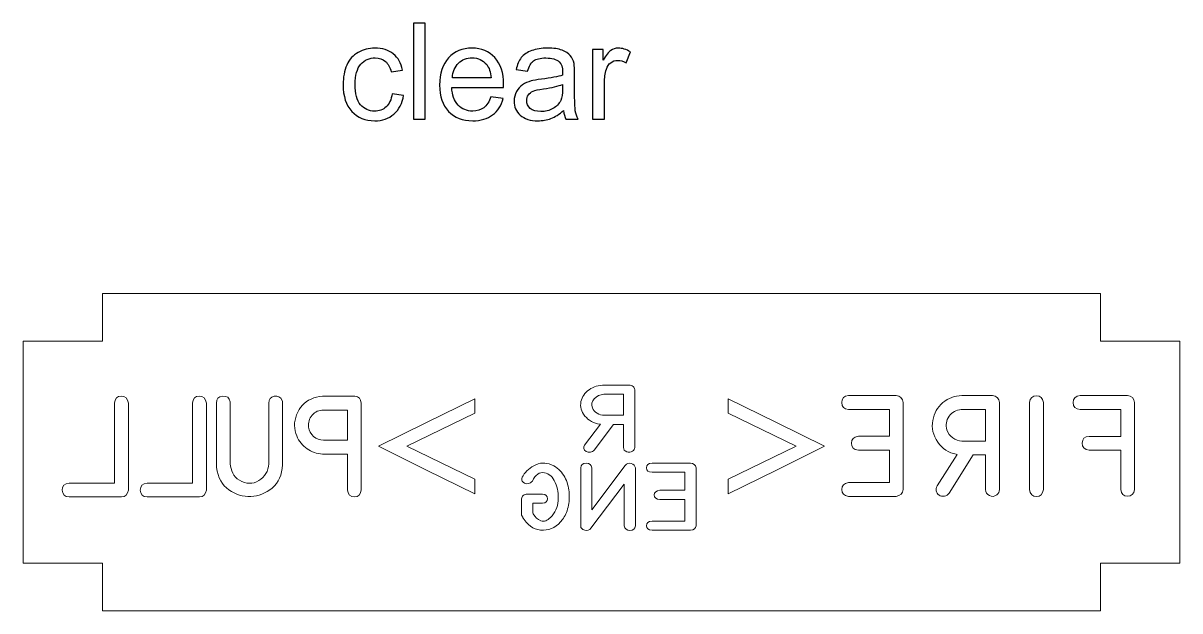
# Model space of a CAD drawing. Header units: millimetres. Extents: x -359 to 31, y -428 to 533.
# Drawn here: x -220.8 to -147.8, y -381.9 to -344.9 of the extents above; entities that cross this region are included whole.
import ezdxf

# ---------------------------------------------------------------- set-up
doc = ezdxf.new("R2010")
doc.units = ezdxf.units.MM
doc.header["$MEASUREMENT"] = 0
doc.layers.add('Cut', color=7, linetype='Continuous')
doc.layers.add('Engrave', color=7, linetype='Continuous')
doc.layers.add('Guides', color=7, linetype='Continuous', plot=False)

msp = doc.modelspace()

# ---------------------------------------------------------------- linework, layer by layer
at = {"layer": 'Cut', "color": 250, "lineweight": 9}
msp.add_open_spline([(-220.8202, -364.9085), (-220.8202, -364.9085), (-220.8202, -378.9085), (-220.8202, -378.9085), (-220.8202, -378.9085), (-220.8202, -378.9085), (-215.8202, -378.9085), (-215.8202, -378.9085), (-215.8202, -378.9085), (-215.8202, -378.9085), (-215.8202, -381.9085), (-215.8202, -381.9085), (-215.8202, -381.9085), (-215.8202, -381.9085), (-152.8202, -381.9085), (-152.8202, -381.9085), (-152.8202, -381.9085), (-152.8202, -381.9085), (-152.8202, -378.9085), (-152.8202, -378.9085), (-152.8202, -378.9085), (-152.8202, -378.9085), (-147.8202, -378.9085), (-147.8202, -378.9085), (-147.8202, -378.9085), (-147.8202, -378.9085), (-147.8202, -364.9085), (-147.8202, -364.9085), (-147.8202, -364.9085), (-147.8202, -364.9085), (-152.8202, -364.9085), (-152.8202, -364.9085), (-152.8202, -364.9085), (-152.8202, -364.9085), (-152.8202, -361.9085), (-152.8202, -361.9085), (-152.8202, -361.9085), (-152.8202, -361.9085), (-215.8202, -361.9085), (-215.8202, -361.9085), (-215.8202, -361.9085), (-215.8202, -361.9085), (-215.8202, -364.9085), (-215.8202, -364.9085), (-215.8202, -364.9085), (-215.8202, -364.9085), (-220.8202, -364.9085), (-220.8202, -364.9085)], degree=3, knots=[0, 0, 0, 0, 0.0769231, 0.0769231, 0.0769231, 0.0769231, 0.1538462, 0.1538462, 0.1538462, 0.1538462, 0.2307692, 0.2307692, 0.2307692, 0.2307692, 0.3076923, 0.3076923, 0.3076923, 0.3076923, 0.3846154, 0.3846154, 0.3846154, 0.3846154, 0.4615385, 0.4615385, 0.4615385, 0.4615385, 0.5384615, 0.5384615, 0.5384615, 0.5384615, 0.6153846, 0.6153846, 0.6153846, 0.6153846, 0.6923077, 0.6923077, 0.6923077, 0.6923077, 0.7692308, 0.7692308, 0.7692308, 0.7692308, 0.8461538, 0.8461538, 0.8461538, 0.8461538, 1, 1, 1, 1], dxfattribs=at)
at = {"layer": 'Engrave', "color": 240, "lineweight": 9}
for points, knots in [([(-185.3839, -371.4598), (-185.4906, -371.6157), (-185.4607, -371.7462), (-185.2943, -371.8528), (-185.2943, -371.8528), (-185.2139, -371.8993), (-185.1216, -371.9156), (-185.0175, -371.9), (-185.0175, -371.9), (-184.9133, -371.8852), (-184.8373, -371.8422), (-184.7886, -371.7723), (-184.7886, -371.7723), (-184.7886, -371.7723), (-183.5552, -370.1616), (-183.5552, -370.1616), (-183.5552, -370.1616), (-183.5552, -370.1616), (-182.9291, -370.1616), (-182.9291, -370.1616), (-182.9291, -370.1616), (-182.9291, -370.1616), (-182.9291, -371.6171), (-182.9291, -371.6171), (-182.9291, -371.6171), (-182.9291, -371.7371), (-182.8634, -371.8231), (-182.7318, -371.8768), (-182.7318, -371.8768), (-182.5993, -371.9297), (-182.4763, -371.9198), (-182.3611, -371.8464), (-182.3611, -371.8464), (-182.2697, -371.79), (-182.2235, -371.7138), (-182.2235, -371.6171), (-182.2235, -371.6171), (-182.2235, -371.6171), (-182.2235, -367.9645), (-182.2235, -367.9645), (-182.2235, -367.9645), (-182.2235, -367.8847), (-182.2577, -367.8163), (-182.3252, -367.7599), (-182.3252, -367.7599), (-182.3927, -367.7034), (-182.4755, -367.6752), (-182.5738, -367.6752), (-182.5738, -367.6752), (-182.5738, -367.6752), (-184.1275, -367.6752), (-184.1275, -367.6752), (-184.1275, -367.6752), (-184.5016, -367.6752), (-184.8261, -367.7733), (-185.1012, -367.9694), (-185.1012, -367.9694), (-185.3762, -368.1663), (-185.5479, -368.4153), (-185.6145, -368.7173), (-185.6145, -368.7173), (-185.6846, -369.0411), (-185.6018, -369.3438), (-185.3651, -369.6253), (-185.3651, -369.6253), (-185.1294, -369.9076), (-184.8158, -370.0783), (-184.4255, -370.139), (-184.4255, -370.139), (-184.4255, -370.139), (-184.3777, -370.1453), (-184.3777, -370.1453), (-184.3777, -370.1453), (-184.3777, -370.1453), (-185.3839, -371.4598), (-185.3839, -371.4598)], [0, 0, 0, 0, 0.05, 0.05, 0.05, 0.05, 0.1, 0.1, 0.1, 0.1, 0.15, 0.15, 0.15, 0.15, 0.2, 0.2, 0.2, 0.2, 0.25, 0.25, 0.25, 0.25, 0.3, 0.3, 0.3, 0.3, 0.35, 0.35, 0.35, 0.35, 0.4, 0.4, 0.4, 0.4, 0.45, 0.45, 0.45, 0.45, 0.5, 0.5, 0.5, 0.5, 0.55, 0.55, 0.55, 0.55, 0.6, 0.6, 0.6, 0.6, 0.65, 0.65, 0.65, 0.65, 0.7, 0.7, 0.7, 0.7, 0.75, 0.75, 0.75, 0.75, 0.8, 0.8, 0.8, 0.8, 0.85, 0.85, 0.85, 0.85, 0.9, 0.9, 0.9, 0.9, 1, 1, 1, 1]), ([(-214.6201, -374.7274), (-214.3661, -374.7104), (-214.219, -374.5676), (-214.1798, -374.2966), (-214.1798, -374.2966), (-214.1798, -374.2966), (-214.1798, -368.8145), (-214.1798, -368.8145), (-214.1798, -368.8145), (-214.2232, -368.5171), (-214.3745, -368.371), (-214.6328, -368.3753), (-214.6328, -368.3753), (-214.891, -368.3805), (-215.0318, -368.5277), (-215.054, -368.8145), (-215.054, -368.8145), (-215.054, -368.8145), (-215.054, -373.8617), (-215.054, -373.8617), (-215.054, -373.8617), (-215.054, -373.8617), (-217.9157, -373.8595), (-217.9157, -373.8595), (-217.9157, -373.8595), (-218.2099, -373.8923), (-218.3549, -374.0405), (-218.3518, -374.304), (-218.3518, -374.304), (-218.3486, -374.5676), (-218.2025, -374.7083), (-217.9125, -374.7274), (-217.9125, -374.7274), (-217.9125, -374.7274), (-214.6201, -374.7274), (-214.6201, -374.7274)], [0, 0, 0, 0, 0.1, 0.1, 0.1, 0.1, 0.2, 0.2, 0.2, 0.2, 0.3, 0.3, 0.3, 0.3, 0.4, 0.4, 0.4, 0.4, 0.5, 0.5, 0.5, 0.5, 0.6, 0.6, 0.6, 0.6, 0.7, 0.7, 0.7, 0.7, 0.8, 0.8, 0.8, 0.8, 1, 1, 1, 1]), ([(-209.6936, -374.7274), (-209.4396, -374.7104), (-209.2925, -374.5676), (-209.2533, -374.2966), (-209.2533, -374.2966), (-209.2533, -374.2966), (-209.2533, -368.8145), (-209.2533, -368.8145), (-209.2533, -368.8145), (-209.2967, -368.5171), (-209.448, -368.371), (-209.7063, -368.3753), (-209.7063, -368.3753), (-209.9645, -368.3805), (-210.1053, -368.5277), (-210.1275, -368.8145), (-210.1275, -368.8145), (-210.1275, -368.8145), (-210.1275, -373.8617), (-210.1275, -373.8617), (-210.1275, -373.8617), (-210.1275, -373.8617), (-212.9892, -373.8595), (-212.9892, -373.8595), (-212.9892, -373.8595), (-213.2834, -373.8923), (-213.4284, -374.0405), (-213.4253, -374.304), (-213.4253, -374.304), (-213.4221, -374.5676), (-213.276, -374.7083), (-212.986, -374.7274), (-212.986, -374.7274), (-212.986, -374.7274), (-209.6936, -374.7274), (-209.6936, -374.7274)], [0, 0, 0, 0, 0.1, 0.1, 0.1, 0.1, 0.2, 0.2, 0.2, 0.2, 0.3, 0.3, 0.3, 0.3, 0.4, 0.4, 0.4, 0.4, 0.5, 0.5, 0.5, 0.5, 0.6, 0.6, 0.6, 0.6, 0.7, 0.7, 0.7, 0.7, 0.8, 0.8, 0.8, 0.8, 1, 1, 1, 1]), ([(-208.6236, -372.6308), (-208.6236, -372.6308), (-208.6236, -372.6933), (-208.6236, -372.6933), (-208.6236, -372.6933), (-208.6172, -372.797), (-208.613, -372.8584), (-208.6119, -372.8795), (-208.6119, -372.8795), (-208.5251, -373.5113), (-208.2648, -373.9781), (-207.833, -374.2797), (-207.833, -374.2797), (-207.4012, -374.5803), (-206.9398, -374.721), (-206.4508, -374.7009), (-206.4508, -374.7009), (-205.9608, -374.6808), (-205.5121, -374.503), (-205.1067, -374.1665), (-205.1067, -374.1665), (-204.7003, -373.8288), (-204.4791, -373.3378), (-204.4442, -372.6933), (-204.4442, -372.6933), (-204.4442, -372.6933), (-204.4442, -372.6308), (-204.4442, -372.6308), (-204.4442, -372.6308), (-204.4442, -372.6308), (-204.4442, -368.8081), (-204.4442, -368.8081), (-204.4442, -368.8081), (-204.4442, -368.7467), (-204.4558, -368.6906), (-204.4781, -368.6409), (-204.4781, -368.6409), (-204.5776, -368.4239), (-204.7427, -368.3382), (-204.9734, -368.3837), (-204.9734, -368.3837), (-205.203, -368.4292), (-205.3184, -368.571), (-205.3184, -368.8081), (-205.3184, -368.8081), (-205.3184, -368.8081), (-205.3184, -372.6308), (-205.3184, -372.6308), (-205.3184, -372.6308), (-205.3491, -373.1071), (-205.5586, -373.4627), (-205.946, -373.6976), (-205.946, -373.6976), (-206.3344, -373.9336), (-206.7418, -373.923), (-207.1694, -373.6669), (-207.1694, -373.6669), (-207.362, -373.5537), (-207.5028, -373.4066), (-207.5927, -373.2267), (-207.5927, -373.2267), (-207.6827, -373.0467), (-207.7356, -372.8478), (-207.7526, -372.6308), (-207.7526, -372.6308), (-207.7526, -372.6308), (-207.7526, -368.8081), (-207.7526, -368.8081), (-207.7526, -368.8081), (-207.7526, -368.7711), (-207.7547, -368.7436), (-207.7589, -368.7245), (-207.7589, -368.7245), (-207.8065, -368.4705), (-207.9621, -368.3551), (-208.2267, -368.3805), (-208.2267, -368.3805), (-208.4913, -368.4049), (-208.6236, -368.5478), (-208.6236, -368.8081), (-208.6236, -368.8081), (-208.6236, -368.8081), (-208.6236, -372.6308), (-208.6236, -372.6308)], [0, 0, 0, 0, 0.0454545, 0.0454545, 0.0454545, 0.0454545, 0.0909091, 0.0909091, 0.0909091, 0.0909091, 0.1363636, 0.1363636, 0.1363636, 0.1363636, 0.1818182, 0.1818182, 0.1818182, 0.1818182, 0.2272727, 0.2272727, 0.2272727, 0.2272727, 0.2727273, 0.2727273, 0.2727273, 0.2727273, 0.3181818, 0.3181818, 0.3181818, 0.3181818, 0.3636364, 0.3636364, 0.3636364, 0.3636364, 0.4090909, 0.4090909, 0.4090909, 0.4090909, 0.4545455, 0.4545455, 0.4545455, 0.4545455, 0.5, 0.5, 0.5, 0.5, 0.5454545, 0.5454545, 0.5454545, 0.5454545, 0.5909091, 0.5909091, 0.5909091, 0.5909091, 0.6363636, 0.6363636, 0.6363636, 0.6363636, 0.6818182, 0.6818182, 0.6818182, 0.6818182, 0.7272727, 0.7272727, 0.7272727, 0.7272727, 0.7727273, 0.7727273, 0.7727273, 0.7727273, 0.8181818, 0.8181818, 0.8181818, 0.8181818, 0.8636364, 0.8636364, 0.8636364, 0.8636364, 0.9090909, 0.9090909, 0.9090909, 0.9090909, 1, 1, 1, 1]), ([(-201.8618, -368.3742), (-201.8618, -368.3742), (-201.9211, -368.3742), (-201.9211, -368.3742), (-201.9211, -368.3742), (-202.1857, -368.3932), (-202.4291, -368.4525), (-202.6524, -368.5541), (-202.6524, -368.5541), (-203.08, -368.7541), (-203.3827, -369.0843), (-203.5605, -369.5437), (-203.5605, -369.5437), (-203.7383, -370.0019), (-203.7361, -370.4496), (-203.5552, -370.8856), (-203.5552, -370.8856), (-203.4081, -371.2306), (-203.1911, -371.5016), (-202.9032, -371.6963), (-202.9032, -371.6963), (-202.6164, -371.8921), (-202.2883, -372.0011), (-201.9211, -372.0233), (-201.9211, -372.0233), (-201.9211, -372.0233), (-201.8618, -372.0265), (-201.8618, -372.0265), (-201.8618, -372.0265), (-201.8618, -372.0265), (-200.3548, -372.0265), (-200.3548, -372.0265), (-200.3548, -372.0265), (-200.3548, -372.0265), (-200.3548, -374.2871), (-200.3548, -374.2871), (-200.3548, -374.2871), (-200.3177, -374.5781), (-200.1706, -374.7242), (-199.9145, -374.7242), (-199.9145, -374.7242), (-199.6584, -374.7242), (-199.5123, -374.5781), (-199.4774, -374.2871), (-199.4774, -374.2871), (-199.4774, -374.2871), (-199.4774, -368.8081), (-199.4774, -368.8081), (-199.4774, -368.8081), (-199.5081, -368.552), (-199.6446, -368.407), (-199.887, -368.3742), (-199.887, -368.3742), (-199.887, -368.3742), (-199.9145, -368.3742), (-199.9145, -368.3742), (-199.9145, -368.3742), (-199.9145, -368.3742), (-201.8618, -368.3742), (-201.8618, -368.3742)], [0, 0, 0, 0, 0.0625, 0.0625, 0.0625, 0.0625, 0.125, 0.125, 0.125, 0.125, 0.1875, 0.1875, 0.1875, 0.1875, 0.25, 0.25, 0.25, 0.25, 0.3125, 0.3125, 0.3125, 0.3125, 0.375, 0.375, 0.375, 0.375, 0.4375, 0.4375, 0.4375, 0.4375, 0.5, 0.5, 0.5, 0.5, 0.5625, 0.5625, 0.5625, 0.5625, 0.625, 0.625, 0.625, 0.625, 0.6875, 0.6875, 0.6875, 0.6875, 0.75, 0.75, 0.75, 0.75, 0.8125, 0.8125, 0.8125, 0.8125, 0.875, 0.875, 0.875, 0.875, 1, 1, 1, 1]), ([(-198.4035, -371.5328), (-198.4035, -371.5328), (-195.3618, -370.0328), (-195.3618, -370.0328), (-195.3618, -370.0328), (-195.3618, -370.0328), (-192.3202, -368.5328), (-192.3202, -368.5328), (-192.3202, -368.5328), (-192.3202, -368.5328), (-192.3202, -369.4509), (-192.3202, -369.4509), (-192.3202, -369.4509), (-192.3202, -369.4509), (-196.6123, -371.5328), (-196.6123, -371.5328), (-196.6123, -371.5328), (-196.6123, -371.5328), (-192.3202, -373.6015), (-192.3202, -373.6015), (-192.3202, -373.6015), (-192.3202, -373.6015), (-192.3202, -374.5328), (-192.3202, -374.5328), (-192.3202, -374.5328), (-192.3202, -374.5328), (-195.3618, -373.0328), (-195.3618, -373.0328), (-195.3618, -373.0328), (-195.3618, -373.0328), (-198.4035, -371.5328), (-198.4035, -371.5328)], [0, 0, 0, 0, 0.1111111, 0.1111111, 0.1111111, 0.1111111, 0.2222222, 0.2222222, 0.2222222, 0.2222222, 0.3333333, 0.3333333, 0.3333333, 0.3333333, 0.4444444, 0.4444444, 0.4444444, 0.4444444, 0.5555556, 0.5555556, 0.5555556, 0.5555556, 0.6666667, 0.6666667, 0.6666667, 0.6666667, 0.7777778, 0.7777778, 0.7777778, 0.7777778, 1, 1, 1, 1]), ([(-184.1275, -369.5809), (-184.2983, -369.5809), (-184.4554, -369.5386), (-184.5997, -369.4525), (-184.5997, -369.4525), (-184.7442, -369.3671), (-184.8407, -369.2556), (-184.891, -369.118), (-184.891, -369.118), (-184.9696, -368.9057), (-184.9338, -368.7138), (-184.7834, -368.5423), (-184.7834, -368.5423), (-184.6332, -368.3709), (-184.4264, -368.2763), (-184.1633, -368.258), (-184.1633, -368.258), (-184.1633, -368.258), (-182.9291, -368.258), (-182.9291, -368.258), (-182.9291, -368.258), (-182.9291, -368.258), (-182.9291, -369.5809), (-182.9291, -369.5809), (-182.9291, -369.5809), (-182.9291, -369.5809), (-184.1275, -369.5809), (-184.1275, -369.5809)], [0, 0, 0, 0, 0.125, 0.125, 0.125, 0.125, 0.25, 0.25, 0.25, 0.25, 0.375, 0.375, 0.375, 0.375, 0.5, 0.5, 0.5, 0.5, 0.625, 0.625, 0.625, 0.625, 0.75, 0.75, 0.75, 0.75, 1, 1, 1, 1]), ([(-170.2369, -371.5335), (-170.2369, -371.5335), (-173.2786, -370.0335), (-173.2786, -370.0335), (-173.2786, -370.0335), (-173.2786, -370.0335), (-176.3202, -368.5335), (-176.3202, -368.5335), (-176.3202, -368.5335), (-176.3202, -368.5335), (-176.3202, -369.4516), (-176.3202, -369.4516), (-176.3202, -369.4516), (-176.3202, -369.4516), (-172.0281, -371.5335), (-172.0281, -371.5335), (-172.0281, -371.5335), (-172.0281, -371.5335), (-176.3202, -373.6022), (-176.3202, -373.6022), (-176.3202, -373.6022), (-176.3202, -373.6022), (-176.3202, -374.5335), (-176.3202, -374.5335), (-176.3202, -374.5335), (-176.3202, -374.5335), (-173.2786, -373.0335), (-173.2786, -373.0335), (-173.2786, -373.0335), (-173.2786, -373.0335), (-170.2369, -371.5335), (-170.2369, -371.5335)], [0, 0, 0, 0, 0.1111111, 0.1111111, 0.1111111, 0.1111111, 0.2222222, 0.2222222, 0.2222222, 0.2222222, 0.3333333, 0.3333333, 0.3333333, 0.3333333, 0.4444444, 0.4444444, 0.4444444, 0.4444444, 0.5555556, 0.5555556, 0.5555556, 0.5555556, 0.6666667, 0.6666667, 0.6666667, 0.6666667, 0.7777778, 0.7777778, 0.7777778, 0.7777778, 1, 1, 1, 1]), ([(-168.7222, -369.2073), (-168.7222, -369.2073), (-166.1515, -369.2073), (-166.1515, -369.2073), (-166.1515, -369.2073), (-166.1515, -369.2073), (-166.1515, -370.9038), (-166.1515, -370.9038), (-166.1515, -370.9038), (-166.1515, -370.9038), (-168.1115, -370.9038), (-168.1115, -370.9038), (-168.1115, -370.9038), (-168.4047, -370.9472), (-168.5508, -371.0943), (-168.5497, -371.3451), (-168.5497, -371.3451), (-168.5486, -371.597), (-168.4026, -371.743), (-168.1115, -371.7843), (-168.1115, -371.7843), (-168.1115, -371.7843), (-166.1515, -371.7843), (-166.1515, -371.7843), (-166.1515, -371.7843), (-166.1515, -371.7843), (-166.1515, -373.8216), (-166.1515, -373.8216), (-166.1515, -373.8216), (-166.1515, -373.8216), (-168.7222, -373.8216), (-168.7222, -373.8216), (-168.7222, -373.8216), (-169.0132, -373.865), (-169.1593, -374.01), (-169.1593, -374.2587), (-169.1593, -374.2587), (-169.1593, -374.5063), (-169.0132, -374.6513), (-168.7222, -374.6926), (-168.7222, -374.6926), (-168.7222, -374.6926), (-165.7208, -374.6926), (-165.7208, -374.6926), (-165.7208, -374.6926), (-165.4625, -374.6598), (-165.3154, -374.5127), (-165.2805, -374.2523), (-165.2805, -374.2523), (-165.2805, -374.2523), (-165.2805, -368.7765), (-165.2805, -368.7765), (-165.2805, -368.7765), (-165.3197, -368.5035), (-165.4668, -368.3595), (-165.7208, -368.3426), (-165.7208, -368.3426), (-165.7208, -368.3426), (-168.7222, -368.3426), (-168.7222, -368.3426), (-168.7222, -368.3426), (-169.0132, -368.3648), (-169.1593, -368.5109), (-169.1582, -368.7786), (-169.1582, -368.7786), (-169.1572, -369.0464), (-169.0111, -369.1893), (-168.7222, -369.2073)], [0, 0, 0, 0, 0.0555556, 0.0555556, 0.0555556, 0.0555556, 0.1111111, 0.1111111, 0.1111111, 0.1111111, 0.1666667, 0.1666667, 0.1666667, 0.1666667, 0.2222222, 0.2222222, 0.2222222, 0.2222222, 0.2777778, 0.2777778, 0.2777778, 0.2777778, 0.3333333, 0.3333333, 0.3333333, 0.3333333, 0.3888889, 0.3888889, 0.3888889, 0.3888889, 0.4444444, 0.4444444, 0.4444444, 0.4444444, 0.5, 0.5, 0.5, 0.5, 0.5555556, 0.5555556, 0.5555556, 0.5555556, 0.6111111, 0.6111111, 0.6111111, 0.6111111, 0.6666667, 0.6666667, 0.6666667, 0.6666667, 0.7222222, 0.7222222, 0.7222222, 0.7222222, 0.7777778, 0.7777778, 0.7777778, 0.7777778, 0.8333333, 0.8333333, 0.8333333, 0.8333333, 0.8888889, 0.8888889, 0.8888889, 0.8888889, 1, 1, 1, 1]), ([(-163.1268, -374.0195), (-163.2591, -374.2534), (-163.2221, -374.4492), (-163.0157, -374.609), (-163.0157, -374.609), (-162.9162, -374.6788), (-162.8019, -374.7032), (-162.6728, -374.6799), (-162.6728, -374.6799), (-162.5437, -374.6577), (-162.4495, -374.5931), (-162.3892, -374.4883), (-162.3892, -374.4883), (-162.3892, -374.4883), (-160.8609, -372.0722), (-160.8609, -372.0722), (-160.8609, -372.0722), (-160.8609, -372.0722), (-160.0852, -372.0722), (-160.0852, -372.0722), (-160.0852, -372.0722), (-160.0852, -372.0722), (-160.0852, -374.2555), (-160.0852, -374.2555), (-160.0852, -374.2555), (-160.0852, -374.4354), (-160.0037, -374.5645), (-159.8407, -374.645), (-159.8407, -374.645), (-159.6767, -374.7244), (-159.5243, -374.7095), (-159.3814, -374.5995), (-159.3814, -374.5995), (-159.2682, -374.5148), (-159.211, -374.4005), (-159.211, -374.2555), (-159.211, -374.2555), (-159.211, -374.2555), (-159.211, -368.7765), (-159.211, -368.7765), (-159.211, -368.7765), (-159.211, -368.6569), (-159.2533, -368.5543), (-159.3369, -368.4696), (-159.3369, -368.4696), (-159.4206, -368.3849), (-159.5232, -368.3426), (-159.6449, -368.3426), (-159.6449, -368.3426), (-159.6449, -368.3426), (-161.57, -368.3426), (-161.57, -368.3426), (-161.57, -368.3426), (-162.0336, -368.3426), (-162.4357, -368.4897), (-162.7765, -368.7839), (-162.7765, -368.7839), (-163.1173, -369.0792), (-163.33, -369.4528), (-163.4126, -369.9058), (-163.4126, -369.9058), (-163.4994, -370.3915), (-163.3967, -370.8456), (-163.1036, -371.2678), (-163.1036, -371.2678), (-162.8115, -371.6912), (-162.423, -371.9473), (-161.9394, -372.0383), (-161.9394, -372.0383), (-161.9394, -372.0383), (-161.8801, -372.0478), (-161.8801, -372.0478), (-161.8801, -372.0478), (-161.8801, -372.0478), (-163.1268, -374.0195), (-163.1268, -374.0195)], [0, 0, 0, 0, 0.05, 0.05, 0.05, 0.05, 0.1, 0.1, 0.1, 0.1, 0.15, 0.15, 0.15, 0.15, 0.2, 0.2, 0.2, 0.2, 0.25, 0.25, 0.25, 0.25, 0.3, 0.3, 0.3, 0.3, 0.35, 0.35, 0.35, 0.35, 0.4, 0.4, 0.4, 0.4, 0.45, 0.45, 0.45, 0.45, 0.5, 0.5, 0.5, 0.5, 0.55, 0.55, 0.55, 0.55, 0.6, 0.6, 0.6, 0.6, 0.65, 0.65, 0.65, 0.65, 0.7, 0.7, 0.7, 0.7, 0.75, 0.75, 0.75, 0.75, 0.8, 0.8, 0.8, 0.8, 0.85, 0.85, 0.85, 0.85, 0.9, 0.9, 0.9, 0.9, 1, 1, 1, 1]), ([(-157.3144, -374.265), (-157.2689, -374.5561), (-157.1218, -374.7011), (-156.8731, -374.7), (-156.8731, -374.7), (-156.6233, -374.699), (-156.4773, -374.554), (-156.4339, -374.265), (-156.4339, -374.265), (-156.4339, -374.265), (-156.4339, -368.7829), (-156.4339, -368.7829), (-156.4339, -368.7829), (-156.4773, -368.4918), (-156.6233, -368.3447), (-156.8731, -368.3437), (-156.8731, -368.3437), (-157.1218, -368.3426), (-157.2689, -368.4897), (-157.3144, -368.7829), (-157.3144, -368.7829), (-157.3144, -368.7829), (-157.3144, -374.265), (-157.3144, -374.265)], [0, 0, 0, 0, 0.1428571, 0.1428571, 0.1428571, 0.1428571, 0.2857143, 0.2857143, 0.2857143, 0.2857143, 0.4285714, 0.4285714, 0.4285714, 0.4285714, 0.5714286, 0.5714286, 0.5714286, 0.5714286, 0.7142857, 0.7142857, 0.7142857, 0.7142857, 1, 1, 1, 1]), ([(-150.6776, -374.2523), (-150.6776, -374.2523), (-150.6776, -368.7829), (-150.6776, -368.7829), (-150.6776, -368.7829), (-150.7146, -368.5098), (-150.8618, -368.3627), (-151.1179, -368.3426), (-151.1179, -368.3426), (-151.1179, -368.3426), (-154.1193, -368.3426), (-154.1193, -368.3426), (-154.1193, -368.3426), (-154.4061, -368.3648), (-154.55, -368.5119), (-154.55, -368.7818), (-154.55, -368.7818), (-154.55, -369.0506), (-154.404, -369.1956), (-154.113, -369.2136), (-154.113, -369.2136), (-154.113, -369.2136), (-151.5486, -369.2136), (-151.5486, -369.2136), (-151.5486, -369.2136), (-151.5486, -369.2136), (-151.5486, -370.9101), (-151.5486, -370.9101), (-151.5486, -370.9101), (-151.5486, -370.9101), (-153.5489, -370.9101), (-153.5489, -370.9101), (-153.5489, -370.9101), (-153.8336, -370.9302), (-153.9785, -371.0699), (-153.9828, -371.3282), (-153.9828, -371.3282), (-153.987, -371.5864), (-153.842, -371.7377), (-153.5489, -371.7811), (-153.5489, -371.7811), (-153.5489, -371.7811), (-151.5486, -371.7811), (-151.5486, -371.7811), (-151.5486, -371.7811), (-151.5486, -371.7811), (-151.5486, -374.2523), (-151.5486, -374.2523), (-151.5486, -374.2523), (-151.5285, -374.537), (-151.3877, -374.682), (-151.1285, -374.6862), (-151.1285, -374.6862), (-150.8692, -374.6905), (-150.7189, -374.5455), (-150.6776, -374.2523)], [0, 0, 0, 0, 0.0666667, 0.0666667, 0.0666667, 0.0666667, 0.1333333, 0.1333333, 0.1333333, 0.1333333, 0.2, 0.2, 0.2, 0.2, 0.2666667, 0.2666667, 0.2666667, 0.2666667, 0.3333333, 0.3333333, 0.3333333, 0.3333333, 0.4, 0.4, 0.4, 0.4, 0.4666667, 0.4666667, 0.4666667, 0.4666667, 0.5333333, 0.5333333, 0.5333333, 0.5333333, 0.6, 0.6, 0.6, 0.6, 0.6666667, 0.6666667, 0.6666667, 0.6666667, 0.7333333, 0.7333333, 0.7333333, 0.7333333, 0.8, 0.8, 0.8, 0.8, 0.8666667, 0.8666667, 0.8666667, 0.8666667, 1, 1, 1, 1]), ([(-201.8618, -369.2484), (-201.8618, -369.2484), (-200.3548, -369.2484), (-200.3548, -369.2484), (-200.3548, -369.2484), (-200.3548, -369.2484), (-200.3548, -371.1491), (-200.3548, -371.1491), (-200.3548, -371.1491), (-200.3548, -371.1491), (-201.8618, -371.1491), (-201.8618, -371.1491), (-201.8618, -371.1491), (-202.0978, -371.1491), (-202.3053, -371.0708), (-202.4862, -370.9131), (-202.4862, -370.9131), (-202.6672, -370.7565), (-202.7731, -370.5597), (-202.8048, -370.3247), (-202.8048, -370.3247), (-202.8418, -370.039), (-202.7646, -369.7881), (-202.5751, -369.5722), (-202.5751, -369.5722), (-202.3846, -369.3563), (-202.1465, -369.2484), (-201.8618, -369.2484)], [0, 0, 0, 0, 0.125, 0.125, 0.125, 0.125, 0.25, 0.25, 0.25, 0.25, 0.375, 0.375, 0.375, 0.375, 0.5, 0.5, 0.5, 0.5, 0.625, 0.625, 0.625, 0.625, 0.75, 0.75, 0.75, 0.75, 1, 1, 1, 1]), ([(-161.57, -371.2012), (-161.7817, -371.2012), (-161.9764, -371.1377), (-162.1553, -371.0085), (-162.1553, -371.0085), (-162.3341, -370.8805), (-162.4537, -370.7133), (-162.5162, -370.5069), (-162.5162, -370.5069), (-162.6135, -370.1883), (-162.5691, -369.9005), (-162.3828, -369.6433), (-162.3828, -369.6433), (-162.1966, -369.3861), (-161.9404, -369.2443), (-161.6145, -369.2168), (-161.6145, -369.2168), (-161.6145, -369.2168), (-160.0852, -369.2168), (-160.0852, -369.2168), (-160.0852, -369.2168), (-160.0852, -369.2168), (-160.0852, -371.2012), (-160.0852, -371.2012), (-160.0852, -371.2012), (-160.0852, -371.2012), (-161.57, -371.2012), (-161.57, -371.2012)], [0, 0, 0, 0, 0.125, 0.125, 0.125, 0.125, 0.25, 0.25, 0.25, 0.25, 0.375, 0.375, 0.375, 0.375, 0.5, 0.5, 0.5, 0.5, 0.625, 0.625, 0.625, 0.625, 0.75, 0.75, 0.75, 0.75, 1, 1, 1, 1]), ([(-188.0616, -375.1272), (-188.0616, -375.1272), (-188.0395, -375.1251), (-188.0395, -375.1251), (-188.0395, -375.1251), (-187.8354, -375.1046), (-187.7337, -375.0087), (-187.7337, -374.8379), (-187.7337, -374.8379), (-187.7337, -374.6672), (-187.8354, -374.5712), (-188.0395, -374.5508), (-188.0395, -374.5508), (-188.0395, -374.5508), (-188.0616, -374.5465), (-188.0616, -374.5465), (-188.0616, -374.5465), (-188.0616, -374.5465), (-188.0839, -374.5465), (-188.0839, -374.5465), (-188.0839, -374.5465), (-188.0839, -374.5465), (-189.0072, -374.5465), (-189.0072, -374.5465), (-189.0072, -374.5465), (-189.1046, -374.5465), (-189.1874, -374.5747), (-189.2566, -374.6319), (-189.2566, -374.6319), (-189.3257, -374.689), (-189.36, -374.7582), (-189.36, -374.8379), (-189.36, -374.8379), (-189.36, -374.8379), (-189.36, -375.8857), (-189.36, -375.8857), (-189.36, -375.8857), (-189.36, -375.8857), (-189.3301, -375.9393), (-189.3301, -375.9393), (-189.3301, -375.9393), (-189.3301, -375.9393), (-189.313, -375.9724), (-189.313, -375.9724), (-189.313, -375.9724), (-189.313, -375.9724), (-189.295, -376.0035), (-189.295, -376.0035), (-189.295, -376.0035), (-189.295, -376.0035), (-189.2754, -376.0345), (-189.2754, -376.0345), (-189.2754, -376.0345), (-189.2754, -376.0345), (-189.2549, -376.0656), (-189.2549, -376.0656), (-189.2549, -376.0656), (-189.2549, -376.0656), (-189.2379, -376.0966), (-189.2379, -376.0966), (-189.2379, -376.0966), (-189.2379, -376.0966), (-189.2173, -376.1277), (-189.2173, -376.1277), (-189.2173, -376.1277), (-189.2173, -376.1277), (-189.1951, -376.1587), (-189.1951, -376.1587), (-189.1951, -376.1587), (-188.8714, -376.6131), (-188.4691, -376.8353), (-187.9891, -376.8254), (-187.9891, -376.8254), (-187.5081, -376.8149), (-187.105, -376.5905), (-186.7779, -376.1523), (-186.7779, -376.1523), (-186.6224, -375.9442), (-186.5079, -375.6839), (-186.4327, -375.3699), (-186.4327, -375.3699), (-186.3576, -375.0566), (-186.3346, -374.7363), (-186.3653, -374.4089), (-186.3653, -374.4089), (-186.3952, -374.0816), (-186.4875, -373.7704), (-186.6412, -373.4748), (-186.6412, -373.4748), (-186.7958, -373.1792), (-187.0264, -372.9442), (-187.3331, -372.7706), (-187.3331, -372.7706), (-187.7174, -372.5555), (-188.0907, -372.5308), (-188.4546, -372.6952), (-188.4546, -372.6952), (-188.8184, -372.8603), (-189.09, -373.091), (-189.2703, -373.3887), (-189.2703, -373.3887), (-189.2703, -373.3887), (-189.2899, -373.4219), (-189.2899, -373.4219), (-189.2899, -373.4219), (-189.2899, -373.4219), (-189.3053, -373.4508), (-189.3053, -373.4508), (-189.3053, -373.4508), (-189.3053, -373.4508), (-189.3249, -373.4818), (-189.3249, -373.4818), (-189.3249, -373.4818), (-189.3822, -373.6124), (-189.36, -373.7196), (-189.26, -373.8022), (-189.26, -373.8022), (-189.1635, -373.8805), (-189.0584, -373.9101), (-188.9449, -373.8904), (-188.9449, -373.8904), (-188.8312, -373.8699), (-188.7442, -373.8149), (-188.6818, -373.7238), (-188.6818, -373.7238), (-188.487, -373.3238), (-188.236, -373.1495), (-187.9276, -373.201), (-187.9276, -373.201), (-187.6201, -373.2518), (-187.3895, -373.46), (-187.2357, -373.8247), (-187.2357, -373.8247), (-187.0854, -374.1775), (-187.0264, -374.5571), (-187.058, -374.9628), (-187.058, -374.9628), (-187.0896, -375.3685), (-187.2501, -375.7227), (-187.5389, -376.0239), (-187.5389, -376.0239), (-187.7371, -376.2349), (-187.9386, -376.3026), (-188.1446, -376.2271), (-188.1446, -376.2271), (-188.3495, -376.1509), (-188.5109, -376.0098), (-188.6296, -375.8031), (-188.6296, -375.8031), (-188.6296, -375.8031), (-188.657, -375.7579), (-188.657, -375.7579), (-188.657, -375.7579), (-188.657, -375.7579), (-188.657, -375.1272), (-188.657, -375.1272), (-188.657, -375.1272), (-188.657, -375.1272), (-188.0616, -375.1272), (-188.0616, -375.1272)], [0, 0, 0, 0, 0.0243902, 0.0243902, 0.0243902, 0.0243902, 0.0487805, 0.0487805, 0.0487805, 0.0487805, 0.0731707, 0.0731707, 0.0731707, 0.0731707, 0.097561, 0.097561, 0.097561, 0.097561, 0.1219512, 0.1219512, 0.1219512, 0.1219512, 0.1463415, 0.1463415, 0.1463415, 0.1463415, 0.1707317, 0.1707317, 0.1707317, 0.1707317, 0.195122, 0.195122, 0.195122, 0.195122, 0.2195122, 0.2195122, 0.2195122, 0.2195122, 0.2439024, 0.2439024, 0.2439024, 0.2439024, 0.2682927, 0.2682927, 0.2682927, 0.2682927, 0.2926829, 0.2926829, 0.2926829, 0.2926829, 0.3170732, 0.3170732, 0.3170732, 0.3170732, 0.3414634, 0.3414634, 0.3414634, 0.3414634, 0.3658537, 0.3658537, 0.3658537, 0.3658537, 0.3902439, 0.3902439, 0.3902439, 0.3902439, 0.4146341, 0.4146341, 0.4146341, 0.4146341, 0.4390244, 0.4390244, 0.4390244, 0.4390244, 0.4634146, 0.4634146, 0.4634146, 0.4634146, 0.4878049, 0.4878049, 0.4878049, 0.4878049, 0.5121951, 0.5121951, 0.5121951, 0.5121951, 0.5365854, 0.5365854, 0.5365854, 0.5365854, 0.5609756, 0.5609756, 0.5609756, 0.5609756, 0.5853659, 0.5853659, 0.5853659, 0.5853659, 0.6097561, 0.6097561, 0.6097561, 0.6097561, 0.6341463, 0.6341463, 0.6341463, 0.6341463, 0.6585366, 0.6585366, 0.6585366, 0.6585366, 0.6829268, 0.6829268, 0.6829268, 0.6829268, 0.7073171, 0.7073171, 0.7073171, 0.7073171, 0.7317073, 0.7317073, 0.7317073, 0.7317073, 0.7560976, 0.7560976, 0.7560976, 0.7560976, 0.7804878, 0.7804878, 0.7804878, 0.7804878, 0.804878, 0.804878, 0.804878, 0.804878, 0.8292683, 0.8292683, 0.8292683, 0.8292683, 0.8536585, 0.8536585, 0.8536585, 0.8536585, 0.8780488, 0.8780488, 0.8780488, 0.8780488, 0.902439, 0.902439, 0.902439, 0.902439, 0.9268293, 0.9268293, 0.9268293, 0.9268293, 0.9512195, 0.9512195, 0.9512195, 0.9512195, 1, 1, 1, 1]), ([(-185.6317, -376.5475), (-185.6317, -376.6921), (-185.5471, -376.7838), (-185.3779, -376.8233), (-185.3779, -376.8233), (-185.208, -376.8621), (-185.0773, -376.8212), (-184.9833, -376.6999), (-184.9833, -376.6999), (-184.9833, -376.6999), (-182.8813, -373.9158), (-182.8813, -373.9158), (-182.8813, -373.9158), (-182.8813, -373.9158), (-182.8813, -376.5475), (-182.8813, -376.5475), (-182.8813, -376.5475), (-182.8445, -376.7401), (-182.7267, -376.8367), (-182.5277, -376.8367), (-182.5277, -376.8367), (-182.3278, -376.8367), (-182.2107, -376.7401), (-182.1757, -376.5475), (-182.1757, -376.5475), (-182.1757, -376.5475), (-182.1757, -372.8969), (-182.1757, -372.8969), (-182.1757, -372.8969), (-182.2005, -372.7537), (-182.2893, -372.6592), (-182.4422, -372.6133), (-182.4422, -372.6133), (-182.5951, -372.5682), (-182.7224, -372.6112), (-182.824, -372.7417), (-182.824, -372.7417), (-182.824, -372.7417), (-184.9261, -375.5301), (-184.9261, -375.5301), (-184.9261, -375.5301), (-184.9261, -375.5301), (-184.9261, -372.8969), (-184.9261, -372.8969), (-184.9261, -372.8969), (-184.9577, -372.7001), (-185.079, -372.602), (-185.2899, -372.6041), (-185.2899, -372.6041), (-185.5009, -372.6063), (-185.6145, -372.7036), (-185.6317, -372.8969), (-185.6317, -372.8969), (-185.6317, -372.8969), (-185.6317, -376.5475), (-185.6317, -376.5475)], [0, 0, 0, 0, 0.0666667, 0.0666667, 0.0666667, 0.0666667, 0.1333333, 0.1333333, 0.1333333, 0.1333333, 0.2, 0.2, 0.2, 0.2, 0.2666667, 0.2666667, 0.2666667, 0.2666667, 0.3333333, 0.3333333, 0.3333333, 0.3333333, 0.4, 0.4, 0.4, 0.4, 0.4666667, 0.4666667, 0.4666667, 0.4666667, 0.5333333, 0.5333333, 0.5333333, 0.5333333, 0.6, 0.6, 0.6, 0.6, 0.6666667, 0.6666667, 0.6666667, 0.6666667, 0.7333333, 0.7333333, 0.7333333, 0.7333333, 0.8, 0.8, 0.8, 0.8, 0.8666667, 0.8666667, 0.8666667, 0.8666667, 1, 1, 1, 1]), ([(-181.1276, -373.1756), (-181.1276, -373.1756), (-179.0529, -373.1756), (-179.0529, -373.1756), (-179.0529, -373.1756), (-179.0529, -373.1756), (-179.0529, -374.3066), (-179.0529, -374.3066), (-179.0529, -374.3066), (-179.0529, -374.3066), (-180.6347, -374.3066), (-180.6347, -374.3066), (-180.6347, -374.3066), (-180.8714, -374.3356), (-180.9892, -374.4336), (-180.9884, -374.6008), (-180.9884, -374.6008), (-180.9875, -374.7688), (-180.8697, -374.8661), (-180.6347, -374.8936), (-180.6347, -374.8936), (-180.6347, -374.8936), (-179.0529, -374.8936), (-179.0529, -374.8936), (-179.0529, -374.8936), (-179.0529, -374.8936), (-179.0529, -376.2518), (-179.0529, -376.2518), (-179.0529, -376.2518), (-179.0529, -376.2518), (-181.1276, -376.2518), (-181.1276, -376.2518), (-181.1276, -376.2518), (-181.3626, -376.2808), (-181.4803, -376.3774), (-181.4803, -376.5432), (-181.4803, -376.5432), (-181.4803, -376.7083), (-181.3626, -376.805), (-181.1276, -376.8325), (-181.1276, -376.8325), (-181.1276, -376.8325), (-178.7053, -376.8325), (-178.7053, -376.8325), (-178.7053, -376.8325), (-178.4969, -376.8106), (-178.3781, -376.7126), (-178.3499, -376.539), (-178.3499, -376.539), (-178.3499, -376.539), (-178.3499, -372.8885), (-178.3499, -372.8885), (-178.3499, -372.8885), (-178.3815, -372.7064), (-178.5003, -372.6105), (-178.7053, -372.5992), (-178.7053, -372.5992), (-178.7053, -372.5992), (-181.1276, -372.5992), (-181.1276, -372.5992), (-181.1276, -372.5992), (-181.3626, -372.614), (-181.4803, -372.7114), (-181.4795, -372.8899), (-181.4795, -372.8899), (-181.4787, -373.0684), (-181.3609, -373.1636), (-181.1276, -373.1756)], [0, 0, 0, 0, 0.0555556, 0.0555556, 0.0555556, 0.0555556, 0.1111111, 0.1111111, 0.1111111, 0.1111111, 0.1666667, 0.1666667, 0.1666667, 0.1666667, 0.2222222, 0.2222222, 0.2222222, 0.2222222, 0.2777778, 0.2777778, 0.2777778, 0.2777778, 0.3333333, 0.3333333, 0.3333333, 0.3333333, 0.3888889, 0.3888889, 0.3888889, 0.3888889, 0.4444444, 0.4444444, 0.4444444, 0.4444444, 0.5, 0.5, 0.5, 0.5, 0.5555556, 0.5555556, 0.5555556, 0.5555556, 0.6111111, 0.6111111, 0.6111111, 0.6111111, 0.6666667, 0.6666667, 0.6666667, 0.6666667, 0.7222222, 0.7222222, 0.7222222, 0.7222222, 0.7777778, 0.7777778, 0.7777778, 0.7777778, 0.8333333, 0.8333333, 0.8333333, 0.8333333, 0.8888889, 0.8888889, 0.8888889, 0.8888889, 1, 1, 1, 1])]:
    msp.add_open_spline(points, degree=3, knots=knots, dxfattribs=at)
at = {"layer": 'Guides', "color": 250}
for points, knots in [([(-196.1895, -350.9203), (-196.1895, -350.9203), (-196.1895, -344.8581), (-196.1895, -344.8581), (-196.1895, -344.8581), (-196.1895, -344.8581), (-195.4445, -344.8581), (-195.4445, -344.8581), (-195.4445, -344.8581), (-195.4445, -344.8581), (-195.4445, -350.9203), (-195.4445, -350.9203), (-195.4445, -350.9203), (-195.4445, -350.9203), (-196.1895, -350.9203), (-196.1895, -350.9203)], [0, 0, 0, 0, 0.2, 0.2, 0.2, 0.2, 0.4, 0.4, 0.4, 0.4, 0.6, 0.6, 0.6, 0.6, 1, 1, 1, 1]), ([(-197.5358, -349.3116), (-197.5358, -349.3116), (-196.8077, -349.4132), (-196.8077, -349.4132), (-196.8077, -349.4132), (-196.8881, -349.9142), (-197.0913, -350.3051), (-197.4201, -350.5887), (-197.4201, -350.5887), (-197.7489, -350.8723), (-198.1539, -351.0134), (-198.6322, -351.0134), (-198.6322, -351.0134), (-199.2319, -351.0134), (-199.7146, -350.8173), (-200.0786, -350.425), (-200.0786, -350.425), (-200.4441, -350.0327), (-200.6261, -349.4711), (-200.6261, -348.7401), (-200.6261, -348.7401), (-200.6261, -348.266), (-200.5471, -347.8525), (-200.3905, -347.4969), (-200.3905, -347.4969), (-200.2338, -347.1427), (-199.9954, -346.876), (-199.6736, -346.6997), (-199.6736, -346.6997), (-199.3533, -346.5218), (-199.0048, -346.4329), (-198.6266, -346.4329), (-198.6266, -346.4329), (-198.151, -346.4329), (-197.7602, -346.5529), (-197.4582, -346.7942), (-197.4582, -346.7942), (-197.1548, -347.0355), (-196.9601, -347.3784), (-196.8754, -347.8215), (-196.8754, -347.8215), (-196.8754, -347.8215), (-197.5951, -347.9316), (-197.5951, -347.9316), (-197.5951, -347.9316), (-197.6642, -347.6366), (-197.7856, -347.4151), (-197.9619, -347.2655), (-197.9619, -347.2655), (-198.1369, -347.1173), (-198.3486, -347.0426), (-198.5969, -347.0426), (-198.5969, -347.0426), (-198.9723, -347.0426), (-199.2771, -347.1766), (-199.5128, -347.4447), (-199.5128, -347.4447), (-199.747, -347.7142), (-199.8641, -348.1376), (-199.8641, -348.719), (-199.8641, -348.719), (-199.8641, -349.3088), (-199.7512, -349.7364), (-199.5255, -350.0031), (-199.5255, -350.0031), (-199.2983, -350.2698), (-199.0033, -350.4038), (-198.6407, -350.4038), (-198.6407, -350.4038), (-198.3472, -350.4038), (-198.1031, -350.3149), (-197.9083, -350.1357), (-197.9083, -350.1357), (-197.7122, -349.9579), (-197.588, -349.6828), (-197.5358, -349.3116)], [0, 0, 0, 0, 0.05, 0.05, 0.05, 0.05, 0.1, 0.1, 0.1, 0.1, 0.15, 0.15, 0.15, 0.15, 0.2, 0.2, 0.2, 0.2, 0.25, 0.25, 0.25, 0.25, 0.3, 0.3, 0.3, 0.3, 0.35, 0.35, 0.35, 0.35, 0.4, 0.4, 0.4, 0.4, 0.45, 0.45, 0.45, 0.45, 0.5, 0.5, 0.5, 0.5, 0.55, 0.55, 0.55, 0.55, 0.6, 0.6, 0.6, 0.6, 0.65, 0.65, 0.65, 0.65, 0.7, 0.7, 0.7, 0.7, 0.75, 0.75, 0.75, 0.75, 0.8, 0.8, 0.8, 0.8, 0.85, 0.85, 0.85, 0.85, 0.9, 0.9, 0.9, 0.9, 1, 1, 1, 1]), ([(-191.2944, -349.4979), (-191.2944, -349.4979), (-190.5239, -349.5995), (-190.5239, -349.5995), (-190.5239, -349.5995), (-190.6439, -350.0468), (-190.8682, -350.3954), (-191.1956, -350.6423), (-191.1956, -350.6423), (-191.523, -350.8893), (-191.9407, -351.0134), (-192.4501, -351.0134), (-192.4501, -351.0134), (-193.0907, -351.0134), (-193.5987, -350.8159), (-193.9741, -350.4208), (-193.9741, -350.4208), (-194.3495, -350.0271), (-194.5371, -349.4725), (-194.5371, -348.7599), (-194.5371, -348.7599), (-194.5371, -348.0233), (-194.348, -347.4504), (-193.9685, -347.044), (-193.9685, -347.044), (-193.5889, -346.6361), (-193.0964, -346.4329), (-192.491, -346.4329), (-192.491, -346.4329), (-191.9054, -346.4329), (-191.427, -346.6319), (-191.0559, -347.0313), (-191.0559, -347.0313), (-190.6848, -347.4306), (-190.4985, -347.9922), (-190.4985, -348.7161), (-190.4985, -348.7161), (-190.4985, -348.7599), (-190.4999, -348.8262), (-190.5027, -348.9137), (-190.5027, -348.9137), (-190.5027, -348.9137), (-193.7751, -348.9137), (-193.7751, -348.9137), (-193.7751, -348.9137), (-193.7469, -349.3949), (-193.6114, -349.7646), (-193.3659, -350.02), (-193.3659, -350.02), (-193.1218, -350.2754), (-192.8156, -350.4038), (-192.4501, -350.4038), (-192.4501, -350.4038), (-192.1777, -350.4038), (-191.9449, -350.3319), (-191.753, -350.1879), (-191.753, -350.1879), (-191.5597, -350.044), (-191.4073, -349.814), (-191.2944, -349.4979)], [0, 0, 0, 0, 0.0625, 0.0625, 0.0625, 0.0625, 0.125, 0.125, 0.125, 0.125, 0.1875, 0.1875, 0.1875, 0.1875, 0.25, 0.25, 0.25, 0.25, 0.3125, 0.3125, 0.3125, 0.3125, 0.375, 0.375, 0.375, 0.375, 0.4375, 0.4375, 0.4375, 0.4375, 0.5, 0.5, 0.5, 0.5, 0.5625, 0.5625, 0.5625, 0.5625, 0.625, 0.625, 0.625, 0.625, 0.6875, 0.6875, 0.6875, 0.6875, 0.75, 0.75, 0.75, 0.75, 0.8125, 0.8125, 0.8125, 0.8125, 0.875, 0.875, 0.875, 0.875, 1, 1, 1, 1]), ([(-186.7125, -350.37), (-186.9891, -350.6056), (-187.2558, -350.7707), (-187.5112, -350.8681), (-187.5112, -350.8681), (-187.7666, -350.9655), (-188.0403, -351.0134), (-188.3339, -351.0134), (-188.3339, -351.0134), (-188.8165, -351.0134), (-189.1876, -350.8963), (-189.4472, -350.6607), (-189.4472, -350.6607), (-189.7069, -350.4264), (-189.8367, -350.1258), (-189.8367, -349.7604), (-189.8367, -349.7604), (-189.8367, -349.5459), (-189.7873, -349.3497), (-189.6899, -349.1719), (-189.6899, -349.1719), (-189.5912, -348.9941), (-189.4628, -348.853), (-189.3047, -348.7458), (-189.3047, -348.7458), (-189.1453, -348.6385), (-188.9675, -348.5567), (-188.7685, -348.5016), (-188.7685, -348.5016), (-188.6217, -348.4635), (-188.4002, -348.4269), (-188.1053, -348.3902), (-188.1053, -348.3902), (-187.5041, -348.3196), (-187.0596, -348.2335), (-186.776, -348.1348), (-186.776, -348.1348), (-186.7732, -348.0332), (-186.7718, -347.9682), (-186.7718, -347.9414), (-186.7718, -347.9414), (-186.7718, -347.6395), (-186.8423, -347.4264), (-186.9834, -347.3022), (-186.9834, -347.3022), (-187.1739, -347.1343), (-187.4576, -347.051), (-187.8329, -347.051), (-187.8329, -347.051), (-188.1843, -347.051), (-188.4439, -347.1131), (-188.6104, -347.2359), (-188.6104, -347.2359), (-188.7784, -347.3586), (-188.9011, -347.576), (-188.9816, -347.8892), (-188.9816, -347.8892), (-188.9816, -347.8892), (-189.7097, -347.7876), (-189.7097, -347.7876), (-189.7097, -347.7876), (-189.6434, -347.4758), (-189.5347, -347.2232), (-189.3823, -347.0313), (-189.3823, -347.0313), (-189.2299, -346.8394), (-189.0098, -346.6926), (-188.7219, -346.5882), (-188.7219, -346.5882), (-188.4355, -346.4852), (-188.101, -346.4329), (-187.7228, -346.4329), (-187.7228, -346.4329), (-187.3475, -346.4329), (-187.0413, -346.4767), (-186.8056, -346.5656), (-186.8056, -346.5656), (-186.5714, -346.6545), (-186.3978, -346.7646), (-186.2877, -346.8986), (-186.2877, -346.8986), (-186.1777, -347.0327), (-186.1001, -347.202), (-186.0549, -347.4066), (-186.0549, -347.4066), (-186.0309, -347.5336), (-186.0182, -347.7622), (-186.0182, -348.091), (-186.0182, -348.091), (-186.0182, -348.091), (-186.0182, -349.0788), (-186.0182, -349.0788), (-186.0182, -349.0788), (-186.0182, -349.7688), (-186.0027, -350.2049), (-185.9717, -350.3897), (-185.9717, -350.3897), (-185.942, -350.5746), (-185.8799, -350.751), (-185.7896, -350.9203), (-185.7896, -350.9203), (-185.7896, -350.9203), (-186.5686, -350.9203), (-186.5686, -350.9203), (-186.5686, -350.9203), (-186.6433, -350.7637), (-186.6913, -350.5802), (-186.7125, -350.37)], [0, 0, 0, 0, 0.0357143, 0.0357143, 0.0357143, 0.0357143, 0.0714286, 0.0714286, 0.0714286, 0.0714286, 0.1071429, 0.1071429, 0.1071429, 0.1071429, 0.1428571, 0.1428571, 0.1428571, 0.1428571, 0.1785714, 0.1785714, 0.1785714, 0.1785714, 0.2142857, 0.2142857, 0.2142857, 0.2142857, 0.25, 0.25, 0.25, 0.25, 0.2857143, 0.2857143, 0.2857143, 0.2857143, 0.3214286, 0.3214286, 0.3214286, 0.3214286, 0.3571429, 0.3571429, 0.3571429, 0.3571429, 0.3928571, 0.3928571, 0.3928571, 0.3928571, 0.4285714, 0.4285714, 0.4285714, 0.4285714, 0.4642857, 0.4642857, 0.4642857, 0.4642857, 0.5, 0.5, 0.5, 0.5, 0.5357143, 0.5357143, 0.5357143, 0.5357143, 0.5714286, 0.5714286, 0.5714286, 0.5714286, 0.6071429, 0.6071429, 0.6071429, 0.6071429, 0.6428571, 0.6428571, 0.6428571, 0.6428571, 0.6785714, 0.6785714, 0.6785714, 0.6785714, 0.7142857, 0.7142857, 0.7142857, 0.7142857, 0.75, 0.75, 0.75, 0.75, 0.7857143, 0.7857143, 0.7857143, 0.7857143, 0.8214286, 0.8214286, 0.8214286, 0.8214286, 0.8571429, 0.8571429, 0.8571429, 0.8571429, 0.8928571, 0.8928571, 0.8928571, 0.8928571, 0.9285714, 0.9285714, 0.9285714, 0.9285714, 1, 1, 1, 1]), ([(-184.8823, -350.9203), (-184.8823, -350.9203), (-184.8823, -346.5261), (-184.8823, -346.5261), (-184.8823, -346.5261), (-184.8823, -346.5261), (-184.2134, -346.5261), (-184.2134, -346.5261), (-184.2134, -346.5261), (-184.2134, -346.5261), (-184.2134, -347.1992), (-184.2134, -347.1992), (-184.2134, -347.1992), (-184.0427, -346.8873), (-183.8846, -346.6813), (-183.7393, -346.5825), (-183.7393, -346.5825), (-183.5939, -346.4823), (-183.4345, -346.4329), (-183.2609, -346.4329), (-183.2609, -346.4329), (-183.0097, -346.4329), (-182.7543, -346.512), (-182.4947, -346.6686), (-182.4947, -346.6686), (-182.4947, -346.6686), (-182.7599, -347.3558), (-182.7599, -347.3558), (-182.7599, -347.3558), (-182.9406, -347.2542), (-183.1212, -347.2034), (-183.3018, -347.2034), (-183.3018, -347.2034), (-183.4641, -347.2034), (-183.6094, -347.2528), (-183.7378, -347.3502), (-183.7378, -347.3502), (-183.8663, -347.4475), (-183.958, -347.583), (-184.013, -347.7566), (-184.013, -347.7566), (-184.0963, -348.0205), (-184.1372, -348.3097), (-184.1372, -348.6244), (-184.1372, -348.6244), (-184.1372, -348.6244), (-184.1372, -350.9203), (-184.1372, -350.9203), (-184.1372, -350.9203), (-184.1372, -350.9203), (-184.8823, -350.9203), (-184.8823, -350.9203)], [0, 0, 0, 0, 0.0714286, 0.0714286, 0.0714286, 0.0714286, 0.1428571, 0.1428571, 0.1428571, 0.1428571, 0.2142857, 0.2142857, 0.2142857, 0.2142857, 0.2857143, 0.2857143, 0.2857143, 0.2857143, 0.3571429, 0.3571429, 0.3571429, 0.3571429, 0.4285714, 0.4285714, 0.4285714, 0.4285714, 0.5, 0.5, 0.5, 0.5, 0.5714286, 0.5714286, 0.5714286, 0.5714286, 0.6428571, 0.6428571, 0.6428571, 0.6428571, 0.7142857, 0.7142857, 0.7142857, 0.7142857, 0.7857143, 0.7857143, 0.7857143, 0.7857143, 0.8571429, 0.8571429, 0.8571429, 0.8571429, 1, 1, 1, 1]), ([(-193.7328, -348.3041), (-193.7328, -348.3041), (-191.2859, -348.3041), (-191.2859, -348.3041), (-191.2859, -348.3041), (-191.3184, -347.9344), (-191.4129, -347.6578), (-191.5667, -347.4729), (-191.5667, -347.4729), (-191.8024, -347.1865), (-192.11, -347.0426), (-192.4868, -347.0426), (-192.4868, -347.0426), (-192.8283, -347.0426), (-193.1147, -347.1569), (-193.3476, -347.3855), (-193.3476, -347.3855), (-193.579, -347.6141), (-193.7074, -347.9203), (-193.7328, -348.3041)], [0, 0, 0, 0, 0.1666667, 0.1666667, 0.1666667, 0.1666667, 0.3333333, 0.3333333, 0.3333333, 0.3333333, 0.5, 0.5, 0.5, 0.5, 0.6666667, 0.6666667, 0.6666667, 0.6666667, 1, 1, 1, 1]), ([(-186.7718, -348.719), (-187.0427, -348.829), (-187.4491, -348.9222), (-187.991, -348.9984), (-187.991, -348.9984), (-188.2986, -349.0421), (-188.5159, -349.0915), (-188.6429, -349.1465), (-188.6429, -349.1465), (-188.7699, -349.2016), (-188.8673, -349.282), (-188.9364, -349.3864), (-188.9364, -349.3864), (-189.0056, -349.4922), (-189.0408, -349.6094), (-189.0408, -349.7392), (-189.0408, -349.7392), (-189.0408, -349.9353), (-188.966, -350.1004), (-188.8151, -350.2317), (-188.8151, -350.2317), (-188.6641, -350.3629), (-188.4439, -350.4292), (-188.1546, -350.4292), (-188.1546, -350.4292), (-187.8682, -350.4292), (-187.6128, -350.3671), (-187.3884, -350.2416), (-187.3884, -350.2416), (-187.1655, -350.1174), (-187.0004, -349.9466), (-186.8959, -349.7307), (-186.8959, -349.7307), (-186.8155, -349.5628), (-186.776, -349.3159), (-186.776, -348.9899), (-186.776, -348.9899), (-186.776, -348.9899), (-186.7718, -348.719), (-186.7718, -348.719)], [0, 0, 0, 0, 0.0909091, 0.0909091, 0.0909091, 0.0909091, 0.1818182, 0.1818182, 0.1818182, 0.1818182, 0.2727273, 0.2727273, 0.2727273, 0.2727273, 0.3636364, 0.3636364, 0.3636364, 0.3636364, 0.4545455, 0.4545455, 0.4545455, 0.4545455, 0.5454545, 0.5454545, 0.5454545, 0.5454545, 0.6363636, 0.6363636, 0.6363636, 0.6363636, 0.7272727, 0.7272727, 0.7272727, 0.7272727, 0.8181818, 0.8181818, 0.8181818, 0.8181818, 1, 1, 1, 1])]:
    msp.add_open_spline(points, degree=3, knots=knots, dxfattribs=at)

doc.saveas('drawing.dxf')
